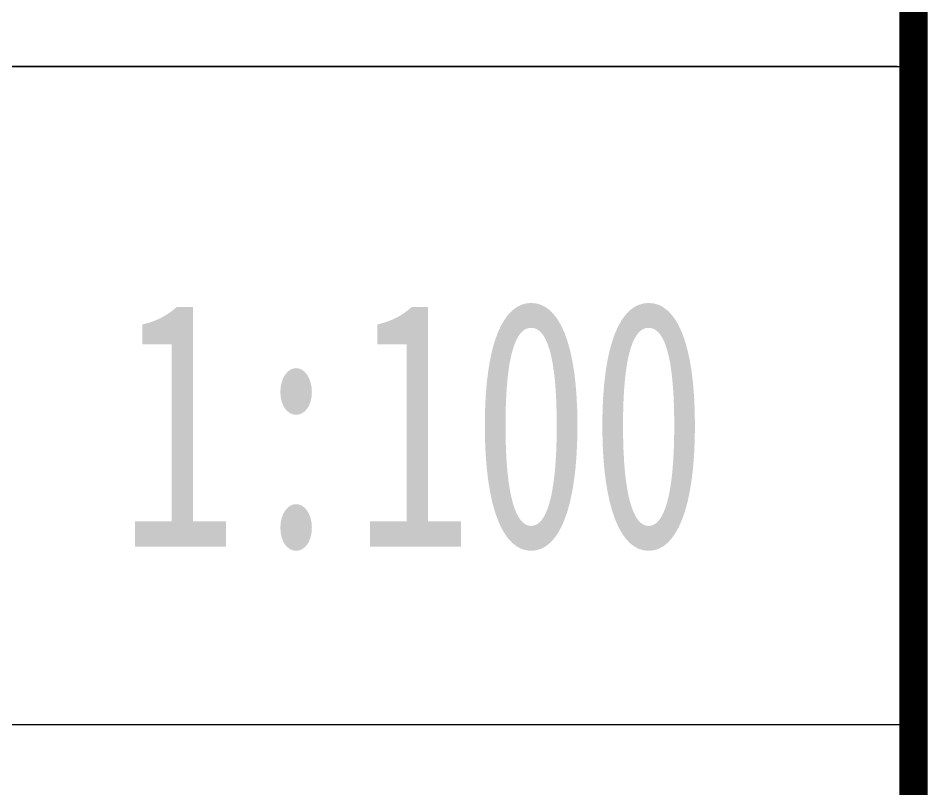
# Model space of a CAD drawing. Header units: inches. Extents: x 0 to 508000, y 0 to 738838.
# Drawn here: x 245050 to 246156, y 202623 to 203560 of the extents above; entities that cross this region are included whole.
import ezdxf

# ---------------------------------------------------------------- set-up
doc = ezdxf.new("R2010")
doc.units = ezdxf.units.IN
doc.header["$LTSCALE"] = 1000
doc.header["$MEASUREMENT"] = 0
doc.layers.add('TK', color=7, linetype='Continuous', true_color=0xffffff)
doc.layers.add('TK-TEXT', color=4, linetype='Continuous', true_color=0x00ffff)
doc.styles.add('CCIAD-图框(可变字)', font='simhei.ttf', dxfattribs={"height": 0.2, "bigfont": 'gbcbig.shx'})

msp = doc.modelspace()

# ---------------------------------------------------------------- linework, layer by layer
at = {"layer": 'TK', "lineweight": -3}
for p, q in [((246118.7, 203501.2), (241011.7, 203501.2)), ((241011.7, 203501.2), (246118.7, 203501.2)), ((241011.7, 203501.2), (246118.7, 203501.2)), ((241031.7, 203501.2), (246138.7, 203501.2)), ((241231.7, 203501.2), (246138.7, 203501.2)), ((241031.7, 202701.2), (246138.7, 202701.2)), ((241231.7, 202701.2), (246138.7, 202701.2))]:
    msp.add_line(p, q, dxfattribs=at)
at = {"layer": 'TK', "lineweight": -3, "const_width": 34.7}
msp.add_lwpolyline([(241011.7, 216878.2), (246138.7, 216878.2), (246138.7, 199663.7), (241011.7, 199663.7)], close=True, dxfattribs=at)

# ---------------------------------------------------------------- texts
at = {"layer": 'TK-TEXT', "style": 'CCIAD-图框(可变字)', "width": 0.7}
msp.add_attdef('1:100', (245173.8, 202917.3), '1:100', height=300, dxfattribs=at)

doc.saveas('drawing.dxf')
